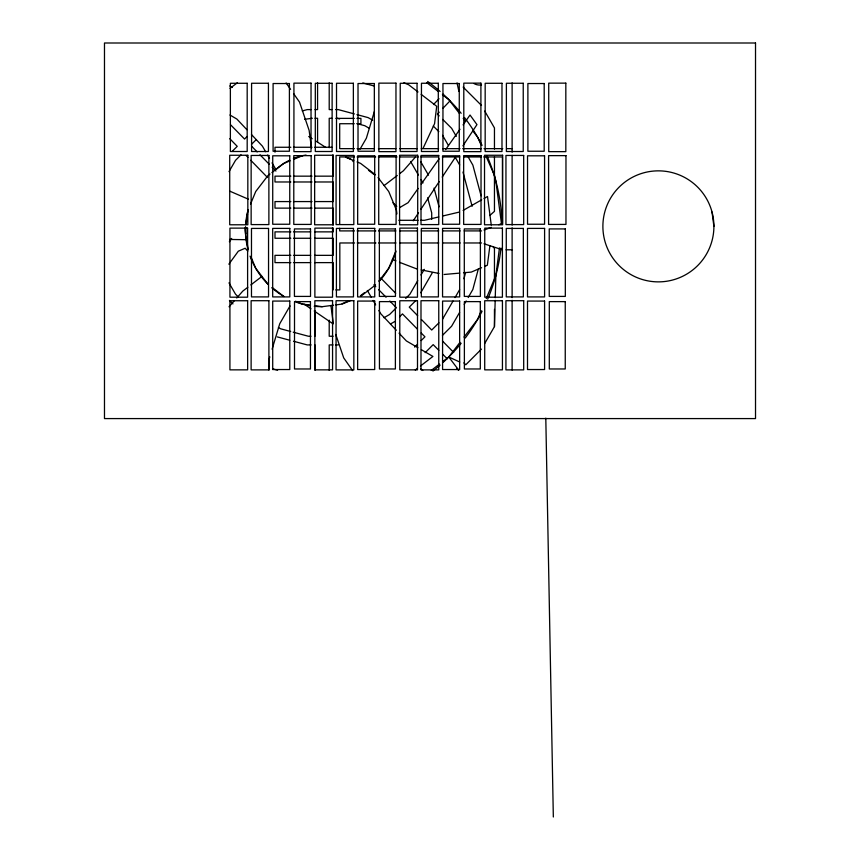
<?xml version="1.0" encoding="UTF-8"?>
<svg xmlns="http://www.w3.org/2000/svg" width="860" height="860" viewBox="0 0 860 860"><rect width="100%" height="100%" fill="white"/><g stroke="black" fill="none" stroke-linecap="round" stroke-linejoin="round"><path stroke-width="1.29" d="M317.577 82.861L317.566 109.596L315.007 109.596M431.698 219.397L431.709 212.936L427.656 197.811M268.976 370.112L269.029 359.405L269.803 356.857M484.707 343.473L494.457 326.585L495.188 300.333M495.252 297.7L495.865 275.394L499.488 247.906M245.799 227.255L245.949 233.716M246.315 223.277L246.669 220.633M247.185 216.655L247.54 214M489.899 245.809L487.34 265.256L485.04 266.234M245.455 227.104L245.068 229.749L246.239 239.703L229.555 239.467M245.842 224.46L247.959 209.915M463.959 278.737L465.658 272.394M478.332 268.986L472.839 289.476L468.195 297.506M272.093 349.214L279.747 323.725L290.013 305.934M374.39 111.456L366.36 138.224L359.942 149.339M250.518 204.1L255.732 191.511L267.933 175.612L269.997 174.032M395.299 252.431L388.731 268.298L378.97 281.016M481.224 310.761L477.687 319.296L464.024 337.098M486.276 298.56L495.865 275.394M423.088 148.318L434.579 123.636L436.708 106.285L421.142 94.342M229.007 171.624L235.532 160.325L241.036 154.822M352.89 161.562L353.514 160.465M417.745 280.639L409.919 294.195L405.705 298.398M421.002 274.996L424.27 269.341M420.733 292.819L432.354 272.695M442.535 319.232L453.048 301.021M455.026 297.603L459.627 289.637M459.584 312.438L451.618 326.209L442.438 335.389M464.217 304.397L466.206 300.957M413.23 220.816L418.53 212.818M420.744 209.464L439.234 181.557M442.201 177.096L455.886 156.434M462.906 145.834L476.956 124.625L470.033 115.025L463.067 124.883M229.362 241.725L231.673 238.446M418.164 188.426L408.102 202.67L399.739 207.561M421.26 184.04L439.073 158.842M445.62 149.586L459.971 129.269M228.846 264.192L238.327 251.184L245.154 248.25L247.82 251.077M460.003 342.334L448.759 356.986L442.577 361.738M229.029 306.784L234.178 300.914M236.747 297.979L242.756 291.131L247.809 287.262M415.358 157.122L403.351 170.817L399.309 173.913M433.504 104.544L439.019 98.76M439.245 112.165L437.407 114.1L439.191 115.885M442.921 108.317L450.274 100.609M232.211 151.36L237.231 146.35L229.77 138.686M247.1 136.493L244.541 139.041L230.512 124.711M251.485 144.373L255.818 140.04M399.642 316.727L402.469 313.911L417.444 329.187M415.907 300.473L409.263 307.117L417.68 315.706M414.649 347.107L417.455 344.301M421.196 340.56L424.937 336.819L421.196 333.003M438.933 322.833L431.72 330.036L421.432 319.533M425.184 352.643L433.182 344.634L438.815 350.31M481.45 349.106L465.776 364.78L463.906 362.877M489.781 215.505L494.457 211.345L494.457 156.918M230.028 88.376L237.296 82.796M271.911 172.559L283.843 163.411L290.013 160.852M250.84 284.929L261.956 276.404M384.151 185.545L397.288 175.472M360.383 295.797L364.35 292.755M360.619 296.399L375.54 284.95M415.272 369.993L417.347 368.402M420.465 366.016L432.924 356.448L421.368 349.697M431.247 370.423L439.492 364.102M383.969 317.738L389.623 314.481L396.385 307.719L389.816 301.021M390.472 324.005L394.944 321.425M463.099 210.41L481.697 199.81M484.019 198.488L487.512 196.499L491.264 225.051M481.6 267.697L471.258 272.093L463.508 272.771M293.712 159.315L302.354 155.735M342.097 303.72L349.504 300.656M350.74 300.495L342.108 304.075L335.894 304.892M484.008 230.028L491.382 227.373M498.746 224.718L502.433 223.385L502.433 156.95L483.761 156.95M302.269 110.929L307.256 109.596L311.127 109.596M304.612 119.282L312.363 118.271M438.761 216.935L424.517 220.3L420.658 220.3M442.642 216.021L459.476 212.044M314.212 306.267A76.787 76.787 0 0 0 322.231 306.687L333.572 305.192M444.136 274.48L459.638 273.114M331.788 109.596L329.208 109.596L329.208 82.861M335.658 109.596L338.238 109.596L354.438 113.95M315.007 118.271L317.577 118.271L317.577 142.373M331.842 118.282L329.208 118.282L329.208 147.737M335.819 118.379L354.309 118.379M356.954 118.379L360.921 118.379L360.921 123.722L356.943 123.722M354.288 123.722L339.689 123.722L339.689 148.651L354.395 148.651M290.863 147.264L274.996 147.264L274.996 152.155M293.507 147.264L312.019 147.264M314.663 147.264L331.852 147.264M357.072 148.651L374.444 148.651M378.454 148.651L395.826 148.651M399.835 148.651L417.218 148.651M421.228 148.651L438.6 148.651M442.61 148.651L459.992 148.651M462.659 148.651L481.374 148.651M484.051 148.651L502.767 148.651M506.776 148.651L512.119 148.651M354.363 156.95L339.689 156.95L339.689 224.309M357.029 156.95L375.702 156.95M378.379 156.95L397.051 156.95M399.717 156.95L418.39 156.95M421.056 156.95L438.406 156.95M442.406 156.95L459.745 156.95M463.744 156.95L481.084 156.95M290.863 176.16L274.996 176.16L274.996 181.976L290.863 181.976M293.507 176.16L312.019 176.16M314.663 176.16L333.175 176.16L333.175 154.822M293.507 181.976L312.019 181.976M314.663 181.976L333.175 181.976L333.175 201.573L314.663 201.573M290.863 201.573L274.996 201.573L274.996 208.131L290.863 208.131M293.507 201.573L312.019 201.573M293.507 208.131L312.019 208.131M314.663 208.131L333.175 208.131L333.175 225.277M398.825 220.3L418.089 220.3M354.417 230.91L339.689 230.91L339.689 228.266M357.094 230.91L375.831 230.91M378.507 230.91L395.901 230.91M399.911 230.91L417.315 230.91M421.325 230.91L438.729 230.91M442.739 230.91L460.143 230.91M464.153 230.91L481.557 230.91M290.863 231.867L274.996 231.867L274.996 238.263L290.863 238.263M293.507 231.867L310.696 231.867M314.663 231.867L333.175 231.867L333.175 227.911M293.507 238.263L310.696 238.263M314.663 238.263L333.175 238.263L333.175 255.345L314.663 255.345M354.535 242.971L339.818 242.971L339.818 289.906L335.83 289.906M357.201 242.971L375.927 242.971M378.594 242.971L395.976 242.971M399.997 242.971L417.369 242.971M421.389 242.971L438.772 242.971M442.782 242.971L460.164 242.971M464.174 242.971L481.557 242.971M506.067 249.798L512.119 249.798M290.863 255.345L274.996 255.345L274.996 262.623L290.863 262.623M293.507 255.345L310.696 255.345M293.507 262.623L310.696 262.623M314.663 262.623L333.175 262.623L333.175 289.906M311.008 336.238L308.353 336.238L293.238 332.186M333.132 336.238L329.208 336.238L329.208 320.178M311.105 344.914L307.203 344.914L293.496 341.237M333.056 344.925L329.208 344.925L329.208 370.327M335.626 344.925L338.184 344.925M310.31 305.117L302.354 304.075L295.496 301.226M315.609 305.816L322.231 306.687M417.326 269.137L399.481 262.3M421.163 269.9L439.03 273.458M362.78 82.958L374.197 86.021M356.932 114.617L368.155 117.626L372.627 120.206M337.088 118.282L339.614 118.959M357.244 123.689L364.801 125.71L369.327 128.323M290.712 331.508L280.639 328.8L278.382 327.499M277.286 336.894L289.755 340.238M272.512 368.832L277.587 370.198M484.008 243.778L502.433 249.798M403.845 82.786L408.683 84.785L418.024 91.956M345.526 157.154L353.675 160.53M357.072 161.938L360.619 163.411L375.465 174.795M392.418 259.376L395.955 260.838M229.706 191.135L248.411 199.197M459.691 361.995L448.759 356.986L458.692 370.09M229.942 115.004L236.865 119.056L246.906 129.709M417.906 347.666L406.35 340.915L399.051 333.164M229.792 85.935L232.243 87.505M308.729 136.514L312.191 138.718M315.502 140.846L325.704 147.382M304.257 304.236L310.965 308.794M314.233 311.019L333.175 323.908M420.647 368.918L422.808 370.477M426.721 82.668L438.213 91.482M442.427 94.718L448.759 99.567L459.337 113.348M368.51 170.269L373.81 174.344M272.298 287.606L283.961 296.56M392.902 202.799L396.761 206.389M463.153 87.118L481.503 105.468M442.75 119.443L451.661 128.355L456.294 136.396M433.279 126.044L438.847 131.612M238.123 296.775L235.5 294.152L228.986 282.865M229.437 300.366L232.952 303.892M442.567 354.083L447.254 358.813M456.638 368.263L458.52 370.144M251.561 146.189L257.183 151.93M259.989 154.8L269.363 164.368M272.179 167.238L275.931 171.054M380.69 277.963L395.686 293.271M442.47 341.001L453.661 352.417M373.874 284.778L375.755 286.692M378.561 289.562L386.065 297.205M246.078 155.456L247.949 157.38M250.744 160.261L267.546 177.536M251.464 134.547L262.418 146.168L265.622 151.725M396.32 330.262L380.808 313.803L378.884 310.46M492.92 246.498L494.457 248.497L494.457 280.263M463.196 118.39L465.518 121.41M472.796 130.903L477.687 137.267L480.933 144.641M378.045 177.59L388.731 191.511L396.395 210.033L396.911 213.882M268.051 284.359L255.732 268.298L251.131 257.183M286.122 82.979L290.594 89.354M293.572 93.6L299.517 102.093L309.138 130.44L311.46 148.113M352.632 370.617L343.699 357.878L335.765 334.465M367.338 290.465L371.176 297.119M373.1 300.452L375.669 304.902M267.546 155.058L269.47 158.401M272.039 162.841L275.888 169.506A57.641 57.641 0 0 1 289.669 160.153M484.739 111.091L494.457 127.936L494.457 149.124M468.227 157.068L472.86 165.099L481.095 195.833M442.567 135.332L448.479 145.576M455.048 156.961L459.648 164.937M420.755 161.744L428.506 175.16M410.596 161.486L418.411 175.042M421.024 179.568L422.98 182.954M486.341 156.928L494.457 175.365L495.865 181.17L501.552 224.352M462.959 172.022L472.129 206.303M434.042 188.103L439.051 206.808M457.036 82.904L458.917 91.482M712.015 212.001L713.908 226.363A55.513 55.513 0 0 1 630.638 274.437A55.513 55.513 0 0 1 630.638 178.289A55.513 55.513 0 0 1 713.908 226.363M330.928 305.547L333.261 323.22M246.454 237.532L248.067 249.776A76.787 76.787 0 0 1 245.487 227.244M545.799 418.143L553.335 817M512.119 82.893L512.119 152.209M512.119 155.359L512.119 225.137M512.119 227.814L512.119 297.635M512.119 300.28L512.119 370.101M494.457 309.374L494.457 326.585M315.007 310.793L315.007 336.238M315.007 344.914L315.007 370.316M500.993 248.078A182.019 182.019 0 0 1 487.706 299.162M482.084 311.202A182.019 182.019 0 0 1 465.26 338.034M461.154 343.269A182.019 182.019 0 0 1 443.061 362.447M440.105 365.102A182.019 182.019 0 0 1 432.956 371.058M427.667 81.474A182.019 182.019 0 0 1 440.105 91.461M443.061 94.116A182.019 182.019 0 0 1 461.154 113.294M464.454 117.476A182.019 182.019 0 0 1 482.084 145.362M487.179 156.176A182.019 182.019 0 0 1 502.025 224.342M481.503 84.882A11.126 11.126 0 0 1 474.01 83.56M293.389 158.509A57.641 57.641 0 0 1 306.052 155.047M346.816 157.455A57.641 57.641 0 0 1 351.364 159.573M396.041 251.055A76.787 76.787 0 0 1 379.281 281.295M310.213 305.741A76.787 76.787 0 0 1 295.98 302.064M283.843 296.399A76.787 76.787 0 0 1 271.835 287.842M267.933 284.198A76.787 76.787 0 0 1 250.066 256.151M245.627 224.567A76.787 76.787 0 0 1 248.067 210.033M755.521 43L104.479 43L104.479 418.583L755.521 418.583L755.521 43M311.03 83.141L293.927 83.141L293.927 151.639L311.03 151.639L311.03 83.141M395.965 83.141L378.862 83.141L378.862 151.639L395.965 151.639L395.965 83.141M480.901 83.141L463.798 83.141L463.798 151.639L480.901 151.639L480.901 83.141M565.826 83.141L548.723 83.141L548.723 151.639L565.826 151.639L565.826 83.141M247.185 83.28L230.373 83.28L230.373 151.5L247.185 151.5L247.185 83.28M268.438 83.259L251.582 83.259L251.582 151.51L268.438 151.51L268.438 83.259M332.121 83.28L315.308 83.28L315.308 151.5L332.121 151.5L332.121 83.28M353.363 83.259L336.518 83.259L336.518 151.51L353.363 151.51L353.363 83.259M417.046 83.28L400.233 83.28L400.233 151.5L417.046 151.5L417.046 83.28M438.299 83.259L421.454 83.259L421.454 151.51L438.299 151.51L438.299 83.259M501.982 83.28L485.169 83.28L485.169 151.5L501.982 151.5L501.982 83.28M523.235 83.259L506.389 83.259L506.389 151.51L523.235 151.51L523.235 83.259M289.401 83.528L273.093 83.528L273.093 151.242L289.401 151.242L289.401 83.528M374.337 83.528L358.018 83.528L358.018 151.242L374.337 151.242L374.337 83.528M459.262 83.528L442.954 83.528L442.954 151.242L459.262 151.242L459.262 83.528M544.197 83.528L527.889 83.528L527.889 151.242L544.197 151.242L544.197 83.528M247.83 155.262L229.717 155.262L229.717 224.782L247.83 224.782L247.83 155.262M332.766 155.262L314.652 155.262L314.652 224.782L332.766 224.782L332.766 155.262M417.702 155.262L399.588 155.262L399.588 224.782L417.702 224.782L417.702 155.262M502.638 155.262L484.524 155.262L484.524 224.782L502.638 224.782L502.638 155.262M268.879 155.456L251.142 155.456L251.142 224.589L268.879 224.589L268.879 155.456M353.815 155.456L336.077 155.456L336.077 224.589L353.815 224.589L353.815 155.456M438.74 155.456L421.013 155.456L421.013 224.589L438.74 224.589L438.74 155.456M523.675 155.456L505.949 155.456L505.949 224.589L523.675 224.589L523.675 155.456M311.159 155.638L293.787 155.638L293.787 224.417L311.159 224.417L311.159 155.638M396.094 155.638L378.722 155.638L378.722 224.417L396.094 224.417L396.094 155.638M481.03 155.638L463.658 155.638L463.658 224.417L481.03 224.417L481.03 155.638M565.966 155.638L548.594 155.638L548.594 224.417L565.966 224.417L565.966 155.638M289.755 155.81L272.727 155.81L272.727 224.245L289.755 224.245L289.755 155.81M374.691 155.81L357.663 155.81L357.663 224.245L374.691 224.245L374.691 155.81M459.627 155.81L442.599 155.81L442.599 224.245L459.627 224.245L459.627 155.81M544.563 155.81L527.535 155.81L527.535 224.245L544.563 224.245L544.563 155.81M247.605 228.126L229.942 228.126L229.942 297.194L247.605 297.194L247.605 228.126M332.54 228.126L314.878 228.126L314.878 297.194L332.54 297.194L332.54 228.126M417.476 228.126L399.814 228.126L399.814 297.194L417.476 297.194L417.476 228.126M502.412 228.126L484.75 228.126L484.75 297.194L502.412 297.194L502.412 228.126M268.546 228.427L251.475 228.427L251.475 296.904L268.546 296.904L268.546 228.427M289.798 228.405L272.684 228.405L272.684 296.915L289.798 296.915L289.798 228.405M353.481 228.427L336.41 228.427L336.41 296.904L353.481 296.904L353.481 228.427M374.734 228.405L357.62 228.405L357.62 296.915L374.734 296.915L374.734 228.405M438.417 228.427L421.335 228.427L421.335 296.904L438.417 296.904L438.417 228.427M459.67 228.405L442.556 228.405L442.556 296.915L459.67 296.915L459.67 228.405M523.353 228.427L506.271 228.427L506.271 296.904L523.353 296.904L523.353 228.427M544.595 228.405L527.492 228.405L527.492 296.915L544.595 296.915L544.595 228.405M310.514 228.921L294.432 228.921L294.432 296.41L310.514 296.41L310.514 228.921M395.45 228.921L379.367 228.921L379.367 296.41L395.45 296.41L395.45 228.921M480.385 228.921L464.303 228.921L464.303 296.41L480.385 296.41L480.385 228.921M565.321 228.921L549.239 228.921L549.239 296.41L565.321 296.41L565.321 228.921M247.637 300.742L229.921 300.742L229.921 369.854L247.637 369.854L247.637 300.742M268.9 300.71L251.12 300.71L251.12 369.886L268.9 369.886L268.9 300.71M332.562 300.742L314.857 300.742L314.857 369.854L332.562 369.854L332.562 300.742M353.836 300.71L336.056 300.71L336.056 369.886L353.836 369.886L353.836 300.71M417.498 300.742L399.792 300.742L399.792 369.854L417.498 369.854L417.498 300.742M438.761 300.71L420.991 300.71L420.991 369.886L438.761 369.886L438.761 300.71M502.433 300.742L484.717 300.742L484.717 369.854L502.433 369.854L502.433 300.742M523.697 300.71L505.927 300.71L505.927 369.886L523.697 369.886L523.697 300.71M289.777 301.065L272.706 301.065L272.706 369.542L289.777 369.542L289.777 301.065M374.713 301.065L357.642 301.065L357.642 369.542L374.713 369.542L374.713 301.065M459.648 301.065L442.577 301.065L442.577 369.542L459.648 369.542L459.648 301.065M544.584 301.065L527.502 301.065L527.502 369.542L544.584 369.542L544.584 301.065M310.449 301.623L294.507 301.623L294.507 368.972L310.449 368.972L310.449 301.623M395.385 301.623L379.443 301.623L379.443 368.972L395.385 368.972L395.385 301.623M480.31 301.623L464.378 301.623L464.378 368.972L480.31 368.972L480.31 301.623M565.246 301.623L549.303 301.623L549.303 368.972L565.246 368.972L565.246 301.623"/></g></svg>
